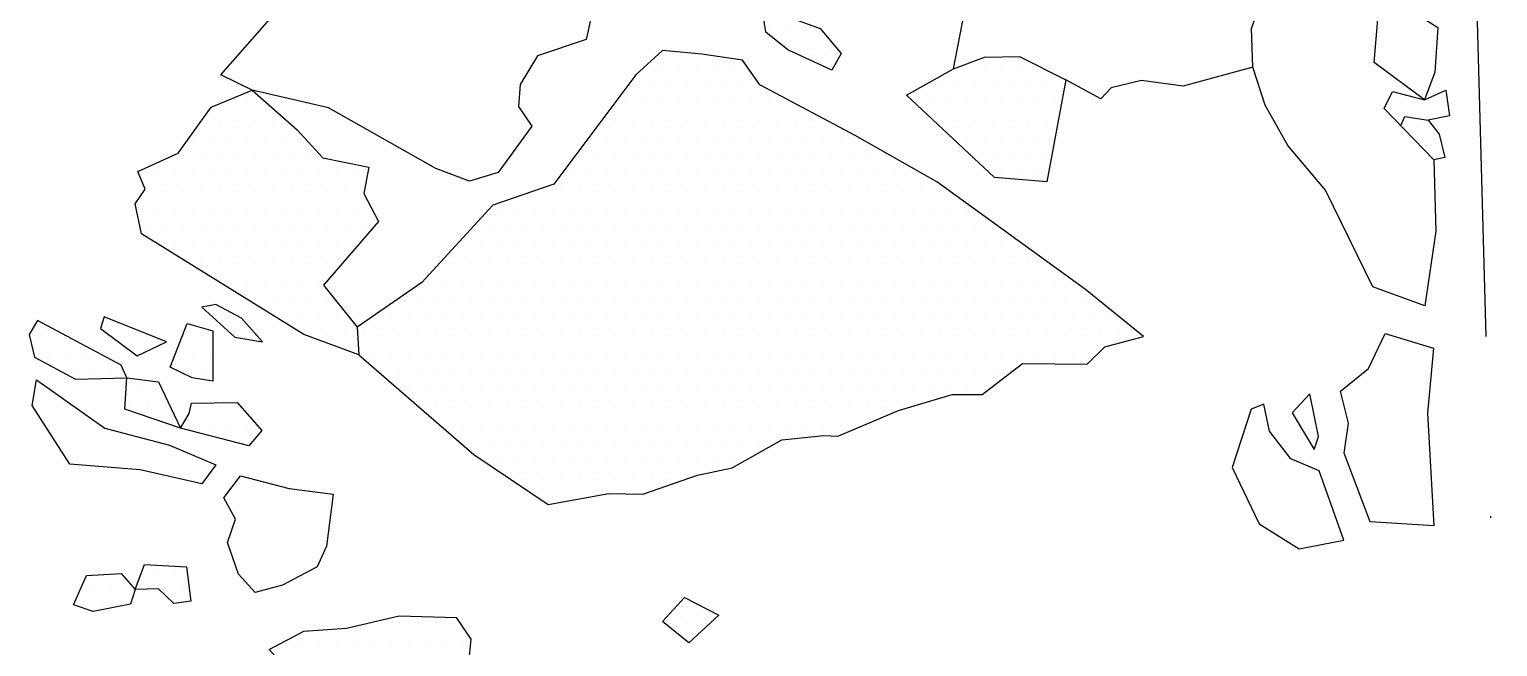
# Model space of a CAD drawing. Header units: metres. Extents: x -1260 to -954, y -1655 to -1169.
# Drawn here: x -1056.4 to -954.3, y -1387.9 to -1344.9 of the extents above; entities that cross this region are included whole.
import ezdxf

# ---------------------------------------------------------------- set-up
doc = ezdxf.new("R2010")
doc.units = ezdxf.units.M
doc.header["$LTSCALE"] = 25
doc.header["$MEASUREMENT"] = 0
doc.linetypes.add('STRICHPUNKTX2', pattern=[2, 1, -0.5, 0, -0.5])
doc.layers.get('0').update_dxf_attribs({"linetype": 'CONTINUOUS'})
for name, color, linetype in [('GRABUNGSGRENZE', 3, 'STRICHPUNKTX2'), ('STEINE', 4, 'CONTINUOUS'), ('STEINESCHRAFF', 4, 'CONTINUOUS')]:
    doc.layers.add(name, color=color, linetype=linetype)

# ---------------------------------------------------------------- blocks, each defined once
blk = doc.blocks.new('*X16')
at = {"color": 0}
for p, q in [((-1005, -1345), (-1005, -1345)), ((-1003.75, -1345), (-1003.75, -1345)), ((-1002.5, -1345), (-1002.5, -1345)), ((-1003.125, -1346.25), (-1003.125, -1346.25)), ((-1001.875, -1346.25), (-1001.875, -1346.25)), ((-1000.625, -1346.25), (-1000.625, -1346.25)), ((-1012.5, -1347.5), (-1012.5, -1347.5)), ((-1011.25, -1347.5), (-1011.25, -1347.5)), ((-1010, -1347.5), (-1010, -1347.5)), ((-1008.75, -1347.5), (-1008.75, -1347.5)), ((-1007.5, -1347.5), (-1007.5, -1347.5)), ((-991.25, -1347.5), (-991.25, -1347.5)), ((-990, -1347.5), (-990, -1347.5)), ((-988.75, -1347.5), (-988.75, -1347.5)), ((-987.5, -1347.5), (-987.5, -1347.5)), ((-986.25, -1347.5), (-986.25, -1347.5)), ((-1014.375, -1348.75), (-1014.375, -1348.75)), ((-1013.125, -1348.75), (-1013.125, -1348.75)), ((-1011.875, -1348.75), (-1011.875, -1348.75)), ((-1010.625, -1348.75), (-1010.625, -1348.75)), ((-1009.375, -1348.75), (-1009.375, -1348.75)), ((-1008.125, -1348.75), (-1008.125, -1348.75)), ((-1006.875, -1348.75), (-1006.875, -1348.75)), ((-1005.625, -1348.75), (-1005.625, -1348.75)), ((-993.125, -1348.75), (-993.125, -1348.75)), ((-991.875, -1348.75), (-991.875, -1348.75)), ((-990.625, -1348.75), (-990.625, -1348.75)), ((-989.375, -1348.75), (-989.375, -1348.75)), ((-988.125, -1348.75), (-988.125, -1348.75)), ((-986.875, -1348.75), (-986.875, -1348.75)), ((-985.625, -1348.75), (-985.625, -1348.75)), ((-984.375, -1348.75), (-984.375, -1348.75)), ((-1042.5, -1350), (-1042.5, -1350)), ((-1041.25, -1350), (-1041.25, -1350)), ((-1040, -1350), (-1040, -1350)), ((-1015, -1350), (-1015, -1350)), ((-1013.75, -1350), (-1013.75, -1350)), ((-1012.5, -1350), (-1012.5, -1350)), ((-1011.25, -1350), (-1011.25, -1350)), ((-1010, -1350), (-1010, -1350)), ((-1008.75, -1350), (-1008.75, -1350)), ((-1007.5, -1350), (-1007.5, -1350)), ((-1006.25, -1350), (-1006.25, -1350)), ((-1005, -1350), (-1005, -1350)), ((-1003.75, -1350), (-1003.75, -1350)), ((-993.75, -1350), (-993.75, -1350)), ((-992.5, -1350), (-992.5, -1350)), ((-991.25, -1350), (-991.25, -1350)), ((-990, -1350), (-990, -1350)), ((-988.75, -1350), (-988.75, -1350)), ((-987.5, -1350), (-987.5, -1350)), ((-986.25, -1350), (-986.25, -1350)), ((-985, -1350), (-985, -1350)), ((-1043.125, -1351.25), (-1043.125, -1351.25)), ((-1041.875, -1351.25), (-1041.875, -1351.25)), ((-1040.625, -1351.25), (-1040.625, -1351.25)), ((-1039.375, -1351.25), (-1039.375, -1351.25)), ((-1015.625, -1351.25), (-1015.625, -1351.25)), ((-1014.375, -1351.25), (-1014.375, -1351.25)), ((-1013.125, -1351.25), (-1013.125, -1351.25)), ((-1011.875, -1351.25), (-1011.875, -1351.25)), ((-1010.625, -1351.25), (-1010.625, -1351.25)), ((-1009.375, -1351.25), (-1009.375, -1351.25)), ((-1008.125, -1351.25), (-1008.125, -1351.25)), ((-1006.875, -1351.25), (-1006.875, -1351.25)), ((-1005.625, -1351.25), (-1005.625, -1351.25)), ((-1004.375, -1351.25), (-1004.375, -1351.25)), ((-1003.125, -1351.25), (-1003.125, -1351.25)), ((-1001.875, -1351.25), (-1001.875, -1351.25)), ((-993.125, -1351.25), (-993.125, -1351.25)), ((-991.875, -1351.25), (-991.875, -1351.25)), ((-990.625, -1351.25), (-990.625, -1351.25)), ((-989.375, -1351.25), (-989.375, -1351.25)), ((-988.125, -1351.25), (-988.125, -1351.25)), ((-986.875, -1351.25), (-986.875, -1351.25)), ((-985.625, -1351.25), (-985.625, -1351.25)), ((-1045, -1352.5), (-1045, -1352.5)), ((-1043.75, -1352.5), (-1043.75, -1352.5)), ((-1042.5, -1352.5), (-1042.5, -1352.5)), ((-1041.25, -1352.5), (-1041.25, -1352.5)), ((-1040, -1352.5), (-1040, -1352.5)), ((-1038.75, -1352.5), (-1038.75, -1352.5)), ((-1037.5, -1352.5), (-1037.5, -1352.5)), ((-1017.5, -1352.5), (-1017.5, -1352.5)), ((-1016.25, -1352.5), (-1016.25, -1352.5)), ((-1015, -1352.5), (-1015, -1352.5)), ((-1013.75, -1352.5), (-1013.75, -1352.5)), ((-1012.5, -1352.5), (-1012.5, -1352.5)), ((-1011.25, -1352.5), (-1011.25, -1352.5)), ((-1010, -1352.5), (-1010, -1352.5)), ((-1008.75, -1352.5), (-1008.75, -1352.5)), ((-1007.5, -1352.5), (-1007.5, -1352.5)), ((-1006.25, -1352.5), (-1006.25, -1352.5)), ((-1005, -1352.5), (-1005, -1352.5)), ((-1003.75, -1352.5), (-1003.75, -1352.5)), ((-1002.5, -1352.5), (-1002.5, -1352.5)), ((-1001.25, -1352.5), (-1001.25, -1352.5)), ((-1000, -1352.5), (-1000, -1352.5)), ((-998.75, -1352.5), (-998.75, -1352.5)), ((-991.25, -1352.5), (-991.25, -1352.5)), ((-990, -1352.5), (-990, -1352.5)), ((-988.75, -1352.5), (-988.75, -1352.5)), ((-987.5, -1352.5), (-987.5, -1352.5)), ((-986.25, -1352.5), (-986.25, -1352.5)), ((-1045.625, -1353.75), (-1045.625, -1353.75)), ((-1044.375, -1353.75), (-1044.375, -1353.75)), ((-1043.125, -1353.75), (-1043.125, -1353.75)), ((-1041.875, -1353.75), (-1041.875, -1353.75)), ((-1040.625, -1353.75), (-1040.625, -1353.75)), ((-1039.375, -1353.75), (-1039.375, -1353.75)), ((-1038.125, -1353.75), (-1038.125, -1353.75)), ((-1036.875, -1353.75), (-1036.875, -1353.75)), ((-1018.125, -1353.75), (-1018.125, -1353.75)), ((-1016.875, -1353.75), (-1016.875, -1353.75)), ((-1015.625, -1353.75), (-1015.625, -1353.75)), ((-1014.375, -1353.75), (-1014.375, -1353.75)), ((-1013.125, -1353.75), (-1013.125, -1353.75)), ((-1011.875, -1353.75), (-1011.875, -1353.75)), ((-1010.625, -1353.75), (-1010.625, -1353.75)), ((-1009.375, -1353.75), (-1009.375, -1353.75)), ((-1008.125, -1353.75), (-1008.125, -1353.75)), ((-1006.875, -1353.75), (-1006.875, -1353.75)), ((-1005.625, -1353.75), (-1005.625, -1353.75)), ((-1004.375, -1353.75), (-1004.375, -1353.75)), ((-1003.125, -1353.75), (-1003.125, -1353.75)), ((-1001.875, -1353.75), (-1001.875, -1353.75)), ((-1000.625, -1353.75), (-1000.625, -1353.75)), ((-999.375, -1353.75), (-999.375, -1353.75)), ((-998.125, -1353.75), (-998.125, -1353.75)), ((-996.875, -1353.75), (-996.875, -1353.75)), ((-990.625, -1353.75), (-990.625, -1353.75)), ((-989.375, -1353.75), (-989.375, -1353.75)), ((-988.125, -1353.75), (-988.125, -1353.75)), ((-986.875, -1353.75), (-986.875, -1353.75)), ((-985.625, -1353.75), (-985.625, -1353.75)), ((-1048.75, -1355), (-1048.75, -1355)), ((-1047.5, -1355), (-1047.5, -1355)), ((-1046.25, -1355), (-1046.25, -1355)), ((-1045, -1355), (-1045, -1355)), ((-1043.75, -1355), (-1043.75, -1355)), ((-1042.5, -1355), (-1042.5, -1355)), ((-1041.25, -1355), (-1041.25, -1355)), ((-1040, -1355), (-1040, -1355)), ((-1038.75, -1355), (-1038.75, -1355)), ((-1037.5, -1355), (-1037.5, -1355)), ((-1036.25, -1355), (-1036.25, -1355)), ((-1035, -1355), (-1035, -1355)), ((-1033.75, -1355), (-1033.75, -1355)), ((-1018.75, -1355), (-1018.75, -1355)), ((-1017.5, -1355), (-1017.5, -1355)), ((-1016.25, -1355), (-1016.25, -1355)), ((-1015, -1355), (-1015, -1355)), ((-1013.75, -1355), (-1013.75, -1355)), ((-1012.5, -1355), (-1012.5, -1355)), ((-1011.25, -1355), (-1011.25, -1355)), ((-1010, -1355), (-1010, -1355)), ((-1008.75, -1355), (-1008.75, -1355)), ((-1007.5, -1355), (-1007.5, -1355)), ((-1006.25, -1355), (-1006.25, -1355)), ((-1005, -1355), (-1005, -1355)), ((-1003.75, -1355), (-1003.75, -1355)), ((-1002.5, -1355), (-1002.5, -1355)), ((-1001.25, -1355), (-1001.25, -1355)), ((-1000, -1355), (-1000, -1355)), ((-998.75, -1355), (-998.75, -1355)), ((-997.5, -1355), (-997.5, -1355)), ((-996.25, -1355), (-996.25, -1355)), ((-995, -1355), (-995, -1355)), ((-988.75, -1355), (-988.75, -1355)), ((-987.5, -1355), (-987.5, -1355)), ((-986.25, -1355), (-986.25, -1355)), ((-1048.125, -1356.25), (-1048.125, -1356.25)), ((-1046.875, -1356.25), (-1046.875, -1356.25)), ((-1045.625, -1356.25), (-1045.625, -1356.25)), ((-1044.375, -1356.25), (-1044.375, -1356.25)), ((-1043.125, -1356.25), (-1043.125, -1356.25)), ((-1041.875, -1356.25), (-1041.875, -1356.25)), ((-1040.625, -1356.25), (-1040.625, -1356.25)), ((-1039.375, -1356.25), (-1039.375, -1356.25)), ((-1038.125, -1356.25), (-1038.125, -1356.25)), ((-1036.875, -1356.25), (-1036.875, -1356.25)), ((-1035.625, -1356.25), (-1035.625, -1356.25)), ((-1034.375, -1356.25), (-1034.375, -1356.25)), ((-1033.125, -1356.25), (-1033.125, -1356.25)), ((-1020.625, -1356.25), (-1020.625, -1356.25)), ((-1019.375, -1356.25), (-1019.375, -1356.25)), ((-1018.125, -1356.25), (-1018.125, -1356.25)), ((-1016.875, -1356.25), (-1016.875, -1356.25)), ((-1015.625, -1356.25), (-1015.625, -1356.25)), ((-1014.375, -1356.25), (-1014.375, -1356.25)), ((-1013.125, -1356.25), (-1013.125, -1356.25)), ((-1011.875, -1356.25), (-1011.875, -1356.25)), ((-1010.625, -1356.25), (-1010.625, -1356.25)), ((-1009.375, -1356.25), (-1009.375, -1356.25)), ((-1008.125, -1356.25), (-1008.125, -1356.25)), ((-1006.875, -1356.25), (-1006.875, -1356.25)), ((-1005.625, -1356.25), (-1005.625, -1356.25)), ((-1004.375, -1356.25), (-1004.375, -1356.25)), ((-1003.125, -1356.25), (-1003.125, -1356.25)), ((-1001.875, -1356.25), (-1001.875, -1356.25)), ((-1000.625, -1356.25), (-1000.625, -1356.25)), ((-999.375, -1356.25), (-999.375, -1356.25)), ((-998.125, -1356.25), (-998.125, -1356.25)), ((-996.875, -1356.25), (-996.875, -1356.25)), ((-995.625, -1356.25), (-995.625, -1356.25)), ((-994.375, -1356.25), (-994.375, -1356.25)), ((-993.125, -1356.25), (-993.125, -1356.25)), ((-1048.75, -1357.5), (-1048.75, -1357.5)), ((-1047.5, -1357.5), (-1047.5, -1357.5)), ((-1046.25, -1357.5), (-1046.25, -1357.5)), ((-1045, -1357.5), (-1045, -1357.5)), ((-1043.75, -1357.5), (-1043.75, -1357.5)), ((-1042.5, -1357.5), (-1042.5, -1357.5)), ((-1041.25, -1357.5), (-1041.25, -1357.5)), ((-1040, -1357.5), (-1040, -1357.5)), ((-1038.75, -1357.5), (-1038.75, -1357.5)), ((-1037.5, -1357.5), (-1037.5, -1357.5)), ((-1036.25, -1357.5), (-1036.25, -1357.5)), ((-1035, -1357.5), (-1035, -1357.5)), ((-1033.75, -1357.5), (-1033.75, -1357.5)), ((-1023.75, -1357.5), (-1023.75, -1357.5)), ((-1022.5, -1357.5), (-1022.5, -1357.5)), ((-1021.25, -1357.5), (-1021.25, -1357.5)), ((-1020, -1357.5), (-1020, -1357.5)), ((-1018.75, -1357.5), (-1018.75, -1357.5)), ((-1017.5, -1357.5), (-1017.5, -1357.5)), ((-1016.25, -1357.5), (-1016.25, -1357.5)), ((-1015, -1357.5), (-1015, -1357.5)), ((-1013.75, -1357.5), (-1013.75, -1357.5)), ((-1012.5, -1357.5), (-1012.5, -1357.5)), ((-1011.25, -1357.5), (-1011.25, -1357.5)), ((-1010, -1357.5), (-1010, -1357.5)), ((-1008.75, -1357.5), (-1008.75, -1357.5)), ((-1007.5, -1357.5), (-1007.5, -1357.5)), ((-1006.25, -1357.5), (-1006.25, -1357.5)), ((-1005, -1357.5), (-1005, -1357.5)), ((-1003.75, -1357.5), (-1003.75, -1357.5)), ((-1002.5, -1357.5), (-1002.5, -1357.5)), ((-1001.25, -1357.5), (-1001.25, -1357.5)), ((-1000, -1357.5), (-1000, -1357.5)), ((-998.75, -1357.5), (-998.75, -1357.5)), ((-997.5, -1357.5), (-997.5, -1357.5)), ((-996.25, -1357.5), (-996.25, -1357.5)), ((-995, -1357.5), (-995, -1357.5)), ((-993.75, -1357.5), (-993.75, -1357.5)), ((-992.5, -1357.5), (-992.5, -1357.5)), ((-991.25, -1357.5), (-991.25, -1357.5)), ((-1048.125, -1358.75), (-1048.125, -1358.75)), ((-1046.875, -1358.75), (-1046.875, -1358.75)), ((-1045.625, -1358.75), (-1045.625, -1358.75)), ((-1044.375, -1358.75), (-1044.375, -1358.75)), ((-1043.125, -1358.75), (-1043.125, -1358.75)), ((-1041.875, -1358.75), (-1041.875, -1358.75)), ((-1040.625, -1358.75), (-1040.625, -1358.75)), ((-1039.375, -1358.75), (-1039.375, -1358.75)), ((-1038.125, -1358.75), (-1038.125, -1358.75)), ((-1036.875, -1358.75), (-1036.875, -1358.75)), ((-1035.625, -1358.75), (-1035.625, -1358.75)), ((-1034.375, -1358.75), (-1034.375, -1358.75)), ((-1033.125, -1358.75), (-1033.125, -1358.75)), ((-1024.375, -1358.75), (-1024.375, -1358.75)), ((-1023.125, -1358.75), (-1023.125, -1358.75)), ((-1021.875, -1358.75), (-1021.875, -1358.75)), ((-1020.625, -1358.75), (-1020.625, -1358.75)), ((-1019.375, -1358.75), (-1019.375, -1358.75)), ((-1018.125, -1358.75), (-1018.125, -1358.75)), ((-1016.875, -1358.75), (-1016.875, -1358.75)), ((-1015.625, -1358.75), (-1015.625, -1358.75)), ((-1014.375, -1358.75), (-1014.375, -1358.75)), ((-1013.125, -1358.75), (-1013.125, -1358.75)), ((-1011.875, -1358.75), (-1011.875, -1358.75)), ((-1010.625, -1358.75), (-1010.625, -1358.75)), ((-1009.375, -1358.75), (-1009.375, -1358.75)), ((-1008.125, -1358.75), (-1008.125, -1358.75)), ((-1006.875, -1358.75), (-1006.875, -1358.75)), ((-1005.625, -1358.75), (-1005.625, -1358.75)), ((-1004.375, -1358.75), (-1004.375, -1358.75)), ((-1003.125, -1358.75), (-1003.125, -1358.75)), ((-1001.875, -1358.75), (-1001.875, -1358.75)), ((-1000.625, -1358.75), (-1000.625, -1358.75)), ((-999.375, -1358.75), (-999.375, -1358.75)), ((-998.125, -1358.75), (-998.125, -1358.75)), ((-996.875, -1358.75), (-996.875, -1358.75)), ((-995.625, -1358.75), (-995.625, -1358.75)), ((-994.375, -1358.75), (-994.375, -1358.75)), ((-993.125, -1358.75), (-993.125, -1358.75)), ((-991.875, -1358.75), (-991.875, -1358.75)), ((-990.625, -1358.75), (-990.625, -1358.75)), ((-989.375, -1358.75), (-989.375, -1358.75)), ((-1046.25, -1360), (-1046.25, -1360)), ((-1045, -1360), (-1045, -1360)), ((-1043.75, -1360), (-1043.75, -1360)), ((-1042.5, -1360), (-1042.5, -1360)), ((-1041.25, -1360), (-1041.25, -1360)), ((-1040, -1360), (-1040, -1360)), ((-1038.75, -1360), (-1038.75, -1360)), ((-1037.5, -1360), (-1037.5, -1360)), ((-1036.25, -1360), (-1036.25, -1360)), ((-1035, -1360), (-1035, -1360)), ((-1033.75, -1360), (-1033.75, -1360)), ((-1026.25, -1360), (-1026.25, -1360)), ((-1025, -1360), (-1025, -1360)), ((-1023.75, -1360), (-1023.75, -1360)), ((-1022.5, -1360), (-1022.5, -1360)), ((-1021.25, -1360), (-1021.25, -1360)), ((-1020, -1360), (-1020, -1360)), ((-1018.75, -1360), (-1018.75, -1360)), ((-1017.5, -1360), (-1017.5, -1360)), ((-1016.25, -1360), (-1016.25, -1360)), ((-1015, -1360), (-1015, -1360)), ((-1013.75, -1360), (-1013.75, -1360)), ((-1012.5, -1360), (-1012.5, -1360)), ((-1011.25, -1360), (-1011.25, -1360)), ((-1010, -1360), (-1010, -1360)), ((-1008.75, -1360), (-1008.75, -1360)), ((-1007.5, -1360), (-1007.5, -1360)), ((-1006.25, -1360), (-1006.25, -1360)), ((-1005, -1360), (-1005, -1360)), ((-1003.75, -1360), (-1003.75, -1360)), ((-1002.5, -1360), (-1002.5, -1360)), ((-1001.25, -1360), (-1001.25, -1360)), ((-1000, -1360), (-1000, -1360)), ((-998.75, -1360), (-998.75, -1360)), ((-997.5, -1360), (-997.5, -1360)), ((-996.25, -1360), (-996.25, -1360)), ((-995, -1360), (-995, -1360)), ((-993.75, -1360), (-993.75, -1360)), ((-992.5, -1360), (-992.5, -1360)), ((-991.25, -1360), (-991.25, -1360)), ((-990, -1360), (-990, -1360)), ((-988.75, -1360), (-988.75, -1360)), ((-987.5, -1360), (-987.5, -1360)), ((-1044.375, -1361.25), (-1044.375, -1361.25)), ((-1043.125, -1361.25), (-1043.125, -1361.25)), ((-1041.875, -1361.25), (-1041.875, -1361.25)), ((-1040.625, -1361.25), (-1040.625, -1361.25)), ((-1039.375, -1361.25), (-1039.375, -1361.25)), ((-1038.125, -1361.25), (-1038.125, -1361.25)), ((-1036.875, -1361.25), (-1036.875, -1361.25)), ((-1035.625, -1361.25), (-1035.625, -1361.25)), ((-1026.875, -1361.25), (-1026.875, -1361.25)), ((-1025.625, -1361.25), (-1025.625, -1361.25)), ((-1024.375, -1361.25), (-1024.375, -1361.25)), ((-1023.125, -1361.25), (-1023.125, -1361.25)), ((-1021.875, -1361.25), (-1021.875, -1361.25)), ((-1020.625, -1361.25), (-1020.625, -1361.25)), ((-1019.375, -1361.25), (-1019.375, -1361.25)), ((-1018.125, -1361.25), (-1018.125, -1361.25)), ((-1016.875, -1361.25), (-1016.875, -1361.25)), ((-1015.625, -1361.25), (-1015.625, -1361.25)), ((-1014.375, -1361.25), (-1014.375, -1361.25)), ((-1013.125, -1361.25), (-1013.125, -1361.25)), ((-1011.875, -1361.25), (-1011.875, -1361.25)), ((-1010.625, -1361.25), (-1010.625, -1361.25)), ((-1009.375, -1361.25), (-1009.375, -1361.25)), ((-1008.125, -1361.25), (-1008.125, -1361.25)), ((-1006.875, -1361.25), (-1006.875, -1361.25)), ((-1005.625, -1361.25), (-1005.625, -1361.25)), ((-1004.375, -1361.25), (-1004.375, -1361.25)), ((-1003.125, -1361.25), (-1003.125, -1361.25)), ((-1001.875, -1361.25), (-1001.875, -1361.25)), ((-1000.625, -1361.25), (-1000.625, -1361.25)), ((-999.375, -1361.25), (-999.375, -1361.25)), ((-998.125, -1361.25), (-998.125, -1361.25)), ((-996.875, -1361.25), (-996.875, -1361.25)), ((-995.625, -1361.25), (-995.625, -1361.25)), ((-994.375, -1361.25), (-994.375, -1361.25)), ((-993.125, -1361.25), (-993.125, -1361.25)), ((-991.875, -1361.25), (-991.875, -1361.25)), ((-990.625, -1361.25), (-990.625, -1361.25)), ((-989.375, -1361.25), (-989.375, -1361.25)), ((-988.125, -1361.25), (-988.125, -1361.25)), ((-986.875, -1361.25), (-986.875, -1361.25)), ((-985.625, -1361.25), (-985.625, -1361.25)), ((-1042.5, -1362.5), (-1042.5, -1362.5)), ((-1041.25, -1362.5), (-1041.25, -1362.5)), ((-1040, -1362.5), (-1040, -1362.5)), ((-1038.75, -1362.5), (-1038.75, -1362.5)), ((-1037.5, -1362.5), (-1037.5, -1362.5)), ((-1036.25, -1362.5), (-1036.25, -1362.5)), ((-1028.75, -1362.5), (-1028.75, -1362.5)), ((-1027.5, -1362.5), (-1027.5, -1362.5)), ((-1026.25, -1362.5), (-1026.25, -1362.5)), ((-1025, -1362.5), (-1025, -1362.5)), ((-1023.75, -1362.5), (-1023.75, -1362.5)), ((-1022.5, -1362.5), (-1022.5, -1362.5)), ((-1021.25, -1362.5), (-1021.25, -1362.5)), ((-1020, -1362.5), (-1020, -1362.5)), ((-1018.75, -1362.5), (-1018.75, -1362.5)), ((-1017.5, -1362.5), (-1017.5, -1362.5)), ((-1016.25, -1362.5), (-1016.25, -1362.5)), ((-1015, -1362.5), (-1015, -1362.5)), ((-1013.75, -1362.5), (-1013.75, -1362.5)), ((-1012.5, -1362.5), (-1012.5, -1362.5)), ((-1011.25, -1362.5), (-1011.25, -1362.5)), ((-1010, -1362.5), (-1010, -1362.5)), ((-1008.75, -1362.5), (-1008.75, -1362.5)), ((-1007.5, -1362.5), (-1007.5, -1362.5)), ((-1006.25, -1362.5), (-1006.25, -1362.5)), ((-1005, -1362.5), (-1005, -1362.5)), ((-1003.75, -1362.5), (-1003.75, -1362.5)), ((-1002.5, -1362.5), (-1002.5, -1362.5)), ((-1001.25, -1362.5), (-1001.25, -1362.5)), ((-1000, -1362.5), (-1000, -1362.5)), ((-998.75, -1362.5), (-998.75, -1362.5)), ((-997.5, -1362.5), (-997.5, -1362.5)), ((-996.25, -1362.5), (-996.25, -1362.5)), ((-995, -1362.5), (-995, -1362.5)), ((-993.75, -1362.5), (-993.75, -1362.5)), ((-992.5, -1362.5), (-992.5, -1362.5)), ((-991.25, -1362.5), (-991.25, -1362.5)), ((-990, -1362.5), (-990, -1362.5)), ((-988.75, -1362.5), (-988.75, -1362.5)), ((-987.5, -1362.5), (-987.5, -1362.5)), ((-986.25, -1362.5), (-986.25, -1362.5)), ((-985, -1362.5), (-985, -1362.5)), ((-983.75, -1362.5), (-983.75, -1362.5)), ((-1040.625, -1363.75), (-1040.625, -1363.75)), ((-1039.375, -1363.75), (-1039.375, -1363.75)), ((-1038.125, -1363.75), (-1038.125, -1363.75)), ((-1036.875, -1363.75), (-1036.875, -1363.75)), ((-1035.625, -1363.75), (-1035.625, -1363.75)), ((-1030.625, -1363.75), (-1030.625, -1363.75)), ((-1029.375, -1363.75), (-1029.375, -1363.75)), ((-1028.125, -1363.75), (-1028.125, -1363.75)), ((-1026.875, -1363.75), (-1026.875, -1363.75)), ((-1025.625, -1363.75), (-1025.625, -1363.75)), ((-1024.375, -1363.75), (-1024.375, -1363.75)), ((-1023.125, -1363.75), (-1023.125, -1363.75)), ((-1021.875, -1363.75), (-1021.875, -1363.75)), ((-1020.625, -1363.75), (-1020.625, -1363.75)), ((-1019.375, -1363.75), (-1019.375, -1363.75)), ((-1018.125, -1363.75), (-1018.125, -1363.75)), ((-1016.875, -1363.75), (-1016.875, -1363.75)), ((-1015.625, -1363.75), (-1015.625, -1363.75)), ((-1014.375, -1363.75), (-1014.375, -1363.75)), ((-1013.125, -1363.75), (-1013.125, -1363.75)), ((-1011.875, -1363.75), (-1011.875, -1363.75)), ((-1010.625, -1363.75), (-1010.625, -1363.75)), ((-1009.375, -1363.75), (-1009.375, -1363.75)), ((-1008.125, -1363.75), (-1008.125, -1363.75)), ((-1006.875, -1363.75), (-1006.875, -1363.75)), ((-1005.625, -1363.75), (-1005.625, -1363.75)), ((-1004.375, -1363.75), (-1004.375, -1363.75)), ((-1003.125, -1363.75), (-1003.125, -1363.75)), ((-1001.875, -1363.75), (-1001.875, -1363.75)), ((-1000.625, -1363.75), (-1000.625, -1363.75)), ((-999.375, -1363.75), (-999.375, -1363.75)), ((-998.125, -1363.75), (-998.125, -1363.75)), ((-996.875, -1363.75), (-996.875, -1363.75)), ((-995.625, -1363.75), (-995.625, -1363.75)), ((-994.375, -1363.75), (-994.375, -1363.75)), ((-993.125, -1363.75), (-993.125, -1363.75)), ((-991.875, -1363.75), (-991.875, -1363.75)), ((-990.625, -1363.75), (-990.625, -1363.75)), ((-989.375, -1363.75), (-989.375, -1363.75)), ((-988.125, -1363.75), (-988.125, -1363.75)), ((-986.875, -1363.75), (-986.875, -1363.75)), ((-985.625, -1363.75), (-985.625, -1363.75)), ((-984.375, -1363.75), (-984.375, -1363.75)), ((-983.125, -1363.75), (-983.125, -1363.75)), ((-1042.5, -1365), (-1042.5, -1365)), ((-1038.75, -1365), (-1038.75, -1365)), ((-1037.5, -1365), (-1037.5, -1365)), ((-1036.25, -1365), (-1036.25, -1365)), ((-1035, -1365), (-1035, -1365)), ((-1032.5, -1365), (-1032.5, -1365)), ((-1031.25, -1365), (-1031.25, -1365)), ((-1030, -1365), (-1030, -1365)), ((-1028.75, -1365), (-1028.75, -1365)), ((-1027.5, -1365), (-1027.5, -1365)), ((-1026.25, -1365), (-1026.25, -1365)), ((-1025, -1365), (-1025, -1365)), ((-1023.75, -1365), (-1023.75, -1365)), ((-1022.5, -1365), (-1022.5, -1365)), ((-1021.25, -1365), (-1021.25, -1365)), ((-1020, -1365), (-1020, -1365)), ((-1018.75, -1365), (-1018.75, -1365)), ((-1017.5, -1365), (-1017.5, -1365)), ((-1016.25, -1365), (-1016.25, -1365)), ((-1015, -1365), (-1015, -1365)), ((-1013.75, -1365), (-1013.75, -1365)), ((-1012.5, -1365), (-1012.5, -1365)), ((-1011.25, -1365), (-1011.25, -1365)), ((-1010, -1365), (-1010, -1365)), ((-1008.75, -1365), (-1008.75, -1365)), ((-1007.5, -1365), (-1007.5, -1365)), ((-1006.25, -1365), (-1006.25, -1365)), ((-1005, -1365), (-1005, -1365)), ((-1003.75, -1365), (-1003.75, -1365)), ((-1002.5, -1365), (-1002.5, -1365)), ((-1001.25, -1365), (-1001.25, -1365)), ((-1000, -1365), (-1000, -1365)), ((-998.75, -1365), (-998.75, -1365)), ((-997.5, -1365), (-997.5, -1365)), ((-996.25, -1365), (-996.25, -1365)), ((-995, -1365), (-995, -1365)), ((-993.75, -1365), (-993.75, -1365)), ((-992.5, -1365), (-992.5, -1365)), ((-991.25, -1365), (-991.25, -1365)), ((-990, -1365), (-990, -1365)), ((-988.75, -1365), (-988.75, -1365)), ((-987.5, -1365), (-987.5, -1365)), ((-986.25, -1365), (-986.25, -1365)), ((-985, -1365), (-985, -1365)), ((-983.75, -1365), (-983.75, -1365)), ((-982.5, -1365), (-982.5, -1365)), ((-981.25, -1365), (-981.25, -1365)), ((-1055.625, -1366.25), (-1055.625, -1366.25)), ((-1054.375, -1366.25), (-1054.375, -1366.25)), ((-1050.625, -1366.25), (-1050.625, -1366.25)), ((-1049.375, -1366.25), (-1049.375, -1366.25)), ((-1048.125, -1366.25), (-1048.125, -1366.25)), ((-1045.625, -1366.25), (-1045.625, -1366.25)), ((-1044.375, -1366.25), (-1044.375, -1366.25)), ((-1041.875, -1366.25), (-1041.875, -1366.25)), ((-1040.625, -1366.25), (-1040.625, -1366.25)), ((-1036.875, -1366.25), (-1036.875, -1366.25)), ((-1035.625, -1366.25), (-1035.625, -1366.25)), ((-1034.375, -1366.25), (-1034.375, -1366.25)), ((-1033.125, -1366.25), (-1033.125, -1366.25)), ((-1031.875, -1366.25), (-1031.875, -1366.25)), ((-1030.625, -1366.25), (-1030.625, -1366.25)), ((-1029.375, -1366.25), (-1029.375, -1366.25)), ((-1028.125, -1366.25), (-1028.125, -1366.25)), ((-1026.875, -1366.25), (-1026.875, -1366.25)), ((-1025.625, -1366.25), (-1025.625, -1366.25)), ((-1024.375, -1366.25), (-1024.375, -1366.25)), ((-1023.125, -1366.25), (-1023.125, -1366.25)), ((-1021.875, -1366.25), (-1021.875, -1366.25)), ((-1020.625, -1366.25), (-1020.625, -1366.25)), ((-1019.375, -1366.25), (-1019.375, -1366.25)), ((-1018.125, -1366.25), (-1018.125, -1366.25)), ((-1016.875, -1366.25), (-1016.875, -1366.25)), ((-1015.625, -1366.25), (-1015.625, -1366.25)), ((-1014.375, -1366.25), (-1014.375, -1366.25)), ((-1013.125, -1366.25), (-1013.125, -1366.25)), ((-1011.875, -1366.25), (-1011.875, -1366.25)), ((-1010.625, -1366.25), (-1010.625, -1366.25)), ((-1009.375, -1366.25), (-1009.375, -1366.25)), ((-1008.125, -1366.25), (-1008.125, -1366.25)), ((-1006.875, -1366.25), (-1006.875, -1366.25)), ((-1005.625, -1366.25), (-1005.625, -1366.25)), ((-1004.375, -1366.25), (-1004.375, -1366.25)), ((-1003.125, -1366.25), (-1003.125, -1366.25)), ((-1001.875, -1366.25), (-1001.875, -1366.25)), ((-1000.625, -1366.25), (-1000.625, -1366.25)), ((-999.375, -1366.25), (-999.375, -1366.25)), ((-998.125, -1366.25), (-998.125, -1366.25)), ((-996.875, -1366.25), (-996.875, -1366.25)), ((-995.625, -1366.25), (-995.625, -1366.25)), ((-994.375, -1366.25), (-994.375, -1366.25)), ((-993.125, -1366.25), (-993.125, -1366.25)), ((-991.875, -1366.25), (-991.875, -1366.25)), ((-990.625, -1366.25), (-990.625, -1366.25)), ((-989.375, -1366.25), (-989.375, -1366.25)), ((-988.125, -1366.25), (-988.125, -1366.25)), ((-986.875, -1366.25), (-986.875, -1366.25)), ((-985.625, -1366.25), (-985.625, -1366.25)), ((-984.375, -1366.25), (-984.375, -1366.25)), ((-983.125, -1366.25), (-983.125, -1366.25)), ((-981.875, -1366.25), (-981.875, -1366.25)), ((-980.625, -1366.25), (-980.625, -1366.25)), ((-979.375, -1366.25), (-979.375, -1366.25)), ((-1055, -1367.5), (-1055, -1367.5)), ((-1053.75, -1367.5), (-1053.75, -1367.5)), ((-1052.5, -1367.5), (-1052.5, -1367.5)), ((-1048.75, -1367.5), (-1048.75, -1367.5)), ((-1045, -1367.5), (-1045, -1367.5)), ((-1043.75, -1367.5), (-1043.75, -1367.5)), ((-1032.5, -1367.5), (-1032.5, -1367.5)), ((-1031.25, -1367.5), (-1031.25, -1367.5)), ((-1030, -1367.5), (-1030, -1367.5)), ((-1028.75, -1367.5), (-1028.75, -1367.5)), ((-1027.5, -1367.5), (-1027.5, -1367.5)), ((-1026.25, -1367.5), (-1026.25, -1367.5)), ((-1025, -1367.5), (-1025, -1367.5)), ((-1023.75, -1367.5), (-1023.75, -1367.5)), ((-1022.5, -1367.5), (-1022.5, -1367.5)), ((-1021.25, -1367.5), (-1021.25, -1367.5)), ((-1020, -1367.5), (-1020, -1367.5)), ((-1018.75, -1367.5), (-1018.75, -1367.5)), ((-1017.5, -1367.5), (-1017.5, -1367.5)), ((-1016.25, -1367.5), (-1016.25, -1367.5)), ((-1015, -1367.5), (-1015, -1367.5)), ((-1013.75, -1367.5), (-1013.75, -1367.5)), ((-1012.5, -1367.5), (-1012.5, -1367.5)), ((-1011.25, -1367.5), (-1011.25, -1367.5)), ((-1010, -1367.5), (-1010, -1367.5)), ((-1008.75, -1367.5), (-1008.75, -1367.5)), ((-1007.5, -1367.5), (-1007.5, -1367.5)), ((-1006.25, -1367.5), (-1006.25, -1367.5)), ((-1005, -1367.5), (-1005, -1367.5)), ((-1003.75, -1367.5), (-1003.75, -1367.5)), ((-1002.5, -1367.5), (-1002.5, -1367.5)), ((-1001.25, -1367.5), (-1001.25, -1367.5)), ((-1000, -1367.5), (-1000, -1367.5)), ((-998.75, -1367.5), (-998.75, -1367.5)), ((-997.5, -1367.5), (-997.5, -1367.5)), ((-996.25, -1367.5), (-996.25, -1367.5)), ((-995, -1367.5), (-995, -1367.5)), ((-993.75, -1367.5), (-993.75, -1367.5)), ((-992.5, -1367.5), (-992.5, -1367.5)), ((-991.25, -1367.5), (-991.25, -1367.5)), ((-990, -1367.5), (-990, -1367.5)), ((-988.75, -1367.5), (-988.75, -1367.5)), ((-987.5, -1367.5), (-987.5, -1367.5)), ((-986.25, -1367.5), (-986.25, -1367.5)), ((-985, -1367.5), (-985, -1367.5)), ((-983.75, -1367.5), (-983.75, -1367.5)), ((-982.5, -1367.5), (-982.5, -1367.5)), ((-1053.125, -1368.75), (-1053.125, -1368.75)), ((-1051.875, -1368.75), (-1051.875, -1368.75)), ((-1050.625, -1368.75), (-1050.625, -1368.75)), ((-1045.625, -1368.75), (-1045.625, -1368.75)), ((-1044.375, -1368.75), (-1044.375, -1368.75)), ((-1031.875, -1368.75), (-1031.875, -1368.75)), ((-1030.625, -1368.75), (-1030.625, -1368.75)), ((-1029.375, -1368.75), (-1029.375, -1368.75)), ((-1028.125, -1368.75), (-1028.125, -1368.75)), ((-1026.875, -1368.75), (-1026.875, -1368.75)), ((-1025.625, -1368.75), (-1025.625, -1368.75)), ((-1024.375, -1368.75), (-1024.375, -1368.75)), ((-1023.125, -1368.75), (-1023.125, -1368.75)), ((-1021.875, -1368.75), (-1021.875, -1368.75)), ((-1020.625, -1368.75), (-1020.625, -1368.75)), ((-1019.375, -1368.75), (-1019.375, -1368.75)), ((-1018.125, -1368.75), (-1018.125, -1368.75)), ((-1016.875, -1368.75), (-1016.875, -1368.75)), ((-1015.625, -1368.75), (-1015.625, -1368.75)), ((-1014.375, -1368.75), (-1014.375, -1368.75)), ((-1013.125, -1368.75), (-1013.125, -1368.75)), ((-1011.875, -1368.75), (-1011.875, -1368.75)), ((-1010.625, -1368.75), (-1010.625, -1368.75)), ((-1009.375, -1368.75), (-1009.375, -1368.75)), ((-1008.125, -1368.75), (-1008.125, -1368.75)), ((-1006.875, -1368.75), (-1006.875, -1368.75)), ((-1005.625, -1368.75), (-1005.625, -1368.75)), ((-1004.375, -1368.75), (-1004.375, -1368.75)), ((-1003.125, -1368.75), (-1003.125, -1368.75)), ((-1001.875, -1368.75), (-1001.875, -1368.75)), ((-1000.625, -1368.75), (-1000.625, -1368.75)), ((-999.375, -1368.75), (-999.375, -1368.75)), ((-998.125, -1368.75), (-998.125, -1368.75)), ((-996.875, -1368.75), (-996.875, -1368.75)), ((-995.625, -1368.75), (-995.625, -1368.75)), ((-994.375, -1368.75), (-994.375, -1368.75)), ((-993.125, -1368.75), (-993.125, -1368.75)), ((-991.875, -1368.75), (-991.875, -1368.75)), ((-990.625, -1368.75), (-990.625, -1368.75)), ((-989.375, -1368.75), (-989.375, -1368.75)), ((-988.125, -1368.75), (-988.125, -1368.75)), ((-1048.75, -1370), (-1048.75, -1370)), ((-1047.5, -1370), (-1047.5, -1370)), ((-1030, -1370), (-1030, -1370)), ((-1028.75, -1370), (-1028.75, -1370)), ((-1027.5, -1370), (-1027.5, -1370)), ((-1026.25, -1370), (-1026.25, -1370)), ((-1025, -1370), (-1025, -1370)), ((-1023.75, -1370), (-1023.75, -1370)), ((-1022.5, -1370), (-1022.5, -1370)), ((-1021.25, -1370), (-1021.25, -1370)), ((-1020, -1370), (-1020, -1370)), ((-1018.75, -1370), (-1018.75, -1370)), ((-1017.5, -1370), (-1017.5, -1370)), ((-1016.25, -1370), (-1016.25, -1370)), ((-1015, -1370), (-1015, -1370)), ((-1013.75, -1370), (-1013.75, -1370)), ((-1012.5, -1370), (-1012.5, -1370)), ((-1011.25, -1370), (-1011.25, -1370)), ((-1010, -1370), (-1010, -1370)), ((-1008.75, -1370), (-1008.75, -1370)), ((-1007.5, -1370), (-1007.5, -1370)), ((-1006.25, -1370), (-1006.25, -1370)), ((-1005, -1370), (-1005, -1370)), ((-1003.75, -1370), (-1003.75, -1370)), ((-1002.5, -1370), (-1002.5, -1370)), ((-1001.25, -1370), (-1001.25, -1370)), ((-1000, -1370), (-1000, -1370)), ((-998.75, -1370), (-998.75, -1370)), ((-997.5, -1370), (-997.5, -1370)), ((-996.25, -1370), (-996.25, -1370)), ((-995, -1370), (-995, -1370)), ((-993.75, -1370), (-993.75, -1370)), ((-992.5, -1370), (-992.5, -1370)), ((-991.25, -1370), (-991.25, -1370)), ((-990, -1370), (-990, -1370)), ((-1049.375, -1371.25), (-1049.375, -1371.25)), ((-1048.125, -1371.25), (-1048.125, -1371.25)), ((-1046.875, -1371.25), (-1046.875, -1371.25)), ((-1044.375, -1371.25), (-1044.375, -1371.25)), ((-1043.125, -1371.25), (-1043.125, -1371.25)), ((-1041.875, -1371.25), (-1041.875, -1371.25)), ((-1028.125, -1371.25), (-1028.125, -1371.25)), ((-1026.875, -1371.25), (-1026.875, -1371.25)), ((-1025.625, -1371.25), (-1025.625, -1371.25)), ((-1024.375, -1371.25), (-1024.375, -1371.25)), ((-1023.125, -1371.25), (-1023.125, -1371.25)), ((-1021.875, -1371.25), (-1021.875, -1371.25)), ((-1020.625, -1371.25), (-1020.625, -1371.25)), ((-1019.375, -1371.25), (-1019.375, -1371.25)), ((-1018.125, -1371.25), (-1018.125, -1371.25)), ((-1016.875, -1371.25), (-1016.875, -1371.25)), ((-1015.625, -1371.25), (-1015.625, -1371.25)), ((-1014.375, -1371.25), (-1014.375, -1371.25)), ((-1013.125, -1371.25), (-1013.125, -1371.25)), ((-1011.875, -1371.25), (-1011.875, -1371.25)), ((-1010.625, -1371.25), (-1010.625, -1371.25)), ((-1009.375, -1371.25), (-1009.375, -1371.25)), ((-1008.125, -1371.25), (-1008.125, -1371.25)), ((-1006.875, -1371.25), (-1006.875, -1371.25)), ((-1005.625, -1371.25), (-1005.625, -1371.25)), ((-1004.375, -1371.25), (-1004.375, -1371.25)), ((-1003.125, -1371.25), (-1003.125, -1371.25)), ((-1001.875, -1371.25), (-1001.875, -1371.25)), ((-1000.625, -1371.25), (-1000.625, -1371.25)), ((-999.375, -1371.25), (-999.375, -1371.25)), ((-998.125, -1371.25), (-998.125, -1371.25)), ((-996.875, -1371.25), (-996.875, -1371.25)), ((-995.625, -1371.25), (-995.625, -1371.25)), ((-1046.25, -1372.5), (-1046.25, -1372.5)), ((-1045, -1372.5), (-1045, -1372.5)), ((-1043.75, -1372.5), (-1043.75, -1372.5)), ((-1042.5, -1372.5), (-1042.5, -1372.5)), ((-1041.25, -1372.5), (-1041.25, -1372.5)), ((-1027.5, -1372.5), (-1027.5, -1372.5)), ((-1026.25, -1372.5), (-1026.25, -1372.5)), ((-1025, -1372.5), (-1025, -1372.5)), ((-1023.75, -1372.5), (-1023.75, -1372.5)), ((-1022.5, -1372.5), (-1022.5, -1372.5)), ((-1021.25, -1372.5), (-1021.25, -1372.5)), ((-1020, -1372.5), (-1020, -1372.5)), ((-1018.75, -1372.5), (-1018.75, -1372.5)), ((-1017.5, -1372.5), (-1017.5, -1372.5)), ((-1016.25, -1372.5), (-1016.25, -1372.5)), ((-1015, -1372.5), (-1015, -1372.5)), ((-1013.75, -1372.5), (-1013.75, -1372.5)), ((-1012.5, -1372.5), (-1012.5, -1372.5)), ((-1011.25, -1372.5), (-1011.25, -1372.5)), ((-1010, -1372.5), (-1010, -1372.5)), ((-1008.75, -1372.5), (-1008.75, -1372.5)), ((-1007.5, -1372.5), (-1007.5, -1372.5)), ((-1006.25, -1372.5), (-1006.25, -1372.5)), ((-1005, -1372.5), (-1005, -1372.5)), ((-1003.75, -1372.5), (-1003.75, -1372.5)), ((-1002.5, -1372.5), (-1002.5, -1372.5)), ((-1001.25, -1372.5), (-1001.25, -1372.5)), ((-1000, -1372.5), (-1000, -1372.5)), ((-998.75, -1372.5), (-998.75, -1372.5)), ((-1025.625, -1373.75), (-1025.625, -1373.75)), ((-1024.375, -1373.75), (-1024.375, -1373.75)), ((-1023.125, -1373.75), (-1023.125, -1373.75)), ((-1021.875, -1373.75), (-1021.875, -1373.75)), ((-1020.625, -1373.75), (-1020.625, -1373.75)), ((-1019.375, -1373.75), (-1019.375, -1373.75)), ((-1018.125, -1373.75), (-1018.125, -1373.75)), ((-1016.875, -1373.75), (-1016.875, -1373.75)), ((-1015.625, -1373.75), (-1015.625, -1373.75)), ((-1014.375, -1373.75), (-1014.375, -1373.75)), ((-1013.125, -1373.75), (-1013.125, -1373.75)), ((-1011.875, -1373.75), (-1011.875, -1373.75)), ((-1010.625, -1373.75), (-1010.625, -1373.75)), ((-1009.375, -1373.75), (-1009.375, -1373.75)), ((-1008.125, -1373.75), (-1008.125, -1373.75)), ((-1006.875, -1373.75), (-1006.875, -1373.75)), ((-1005.625, -1373.75), (-1005.625, -1373.75)), ((-1023.75, -1375), (-1023.75, -1375)), ((-1022.5, -1375), (-1022.5, -1375)), ((-1021.25, -1375), (-1021.25, -1375)), ((-1020, -1375), (-1020, -1375)), ((-1018.75, -1375), (-1018.75, -1375)), ((-1017.5, -1375), (-1017.5, -1375)), ((-1016.25, -1375), (-1016.25, -1375)), ((-1015, -1375), (-1015, -1375)), ((-1013.75, -1375), (-1013.75, -1375)), ((-1012.5, -1375), (-1012.5, -1375)), ((-1011.25, -1375), (-1011.25, -1375)), ((-1010, -1375), (-1010, -1375)), ((-1008.75, -1375), (-1008.75, -1375)), ((-1007.5, -1375), (-1007.5, -1375)), ((-1021.875, -1376.25), (-1021.875, -1376.25)), ((-1020.625, -1376.25), (-1020.625, -1376.25)), ((-1019.375, -1376.25), (-1019.375, -1376.25)), ((-1018.125, -1376.25), (-1018.125, -1376.25)), ((-1016.875, -1376.25), (-1016.875, -1376.25)), ((-1015.625, -1376.25), (-1015.625, -1376.25)), ((-1014.375, -1376.25), (-1014.375, -1376.25)), ((-1013.125, -1376.25), (-1013.125, -1376.25)), ((-1011.875, -1376.25), (-1011.875, -1376.25)), ((-1020, -1377.5), (-1020, -1377.5)), ((-1018.75, -1377.5), (-1018.75, -1377.5)), ((-1047.5, -1382.5), (-1047.5, -1382.5)), ((-1046.25, -1382.5), (-1046.25, -1382.5)), ((-1051.875, -1383.75), (-1051.875, -1383.75)), ((-1050.625, -1383.75), (-1050.625, -1383.75)), ((-1049.375, -1383.75), (-1049.375, -1383.75)), ((-1048.125, -1383.75), (-1048.125, -1383.75)), ((-1046.875, -1383.75), (-1046.875, -1383.75)), ((-1045.625, -1383.75), (-1045.625, -1383.75)), ((-1052.5, -1385), (-1052.5, -1385)), ((-1051.25, -1385), (-1051.25, -1385)), ((-1050, -1385), (-1050, -1385)), ((-1011.25, -1385), (-1011.25, -1385)), ((-1010, -1385), (-1010, -1385)), ((-1031.875, -1386.25), (-1031.875, -1386.25)), ((-1030.625, -1386.25), (-1030.625, -1386.25)), ((-1029.375, -1386.25), (-1029.375, -1386.25)), ((-1028.125, -1386.25), (-1028.125, -1386.25)), ((-1026.875, -1386.25), (-1026.875, -1386.25)), ((-1011.875, -1386.25), (-1011.875, -1386.25)), ((-1010.625, -1386.25), (-1010.625, -1386.25)), ((-1009.375, -1386.25), (-1009.375, -1386.25)), ((-1037.5, -1387.5), (-1037.5, -1387.5)), ((-1036.25, -1387.5), (-1036.25, -1387.5)), ((-1035, -1387.5), (-1035, -1387.5)), ((-1033.75, -1387.5), (-1033.75, -1387.5)), ((-1032.5, -1387.5), (-1032.5, -1387.5)), ((-1031.25, -1387.5), (-1031.25, -1387.5)), ((-1030, -1387.5), (-1030, -1387.5)), ((-1028.75, -1387.5), (-1028.75, -1387.5)), ((-1027.5, -1387.5), (-1027.5, -1387.5)), ((-1026.25, -1387.5), (-1026.25, -1387.5))]:
    blk.add_line(p, q, dxfattribs=at)

msp = doc.modelspace()

# ---------------------------------------------------------------- linework, layer by layer
at = {"layer": 'GRABUNGSGRENZE', "flags": 128}
msp.add_lwpolyline([(-957.17, -1291.24), (-954.29, -1397.01), (-959.11, -1486.8), (-959.51, -1533.81), (-960.09, -1654.97)], dxfattribs=at)
at = {"layer": 'STEINE'}
for points in [[(-958.73, -1354.01), (-958.58, -1358.99), (-959.36, -1364.17), (-962.96, -1362.84), (-966.25, -1356.12), (-968.89, -1353.02), (-970.46, -1350.22), (-971.32, -1347.58), (-971.41, -1344.88), (-970.19, -1341.43), (-970.23, -1338.33), (-968.5, -1334.93), (-968.43, -1329.54), (-967.61, -1327.05), (-965.63, -1325.99), (-962.28, -1325.74), (-961.41, -1326.81)], [(-992.12, -1347.69), (-988.24, -1327.6), (-986.41, -1326.17), (-982.38, -1326.58), (-978.91, -1327.9)], [(-1040.87, -1349.18), (-1043.06, -1348.11), (-1038.83, -1343.31), (-1035.31, -1338.77), (-1031.74, -1332.24), (-1029.5, -1332.04), (-1023.53, -1334.39), (-1015.01, -1336.73), (-1015.88, -1339.38), (-1015.47, -1341.78), (-1017.26, -1343.87), (-1017.66, -1345.65), (-1021.03, -1346.78), (-1022.25, -1348.77), (-1022.36, -1350.3), (-1021.44, -1351.67), (-1023.78, -1354.89), (-1025.77, -1355.5), (-1028.12, -1354.63), (-1035.56, -1350.4), (-1040.87, -1349.18)], [(-999.92, -1346.62), (-1000.58, -1347.79), (-1003.64, -1346.37), (-1005.17, -1345.14), (-1005.32, -1344.12), (-1004, -1343.92), (-1001.4, -1344.89), (-999.92, -1346.62)], [(-959.38, -1349.84), (-962.88, -1347.24), (-962.62, -1344.24), (-959.72, -1343.99), (-958.45, -1344.81), (-958.66, -1347.91), (-959.38, -1349.84)], [(-1033.47, -1367.58), (-1025.46, -1374.52), (-1020.31, -1377.99), (-1016.08, -1377.22), (-1013.73, -1377.27), (-1009.91, -1375.94), (-1007.51, -1375.43), (-1004.05, -1373.5), (-1001.14, -1373.19), (-1000.17, -1373.24), (-995.94, -1371.45), (-992.22, -1370.33), (-990.12, -1370.33), (-987.32, -1368.19), (-982.83, -1368.24), (-981.61, -1367.02), (-978.91, -1366.3), (-982.94, -1363.04), (-993.29, -1355.54), (-998.95, -1352.33), (-1005.58, -1348.81), (-1006.8, -1347.08), (-1009.61, -1346.67), (-1012.36, -1346.42), (-1014.2, -1348.1), (-1019.91, -1355.7), (-1024.14, -1357.18), (-1029.08, -1362.54), (-1033.57, -1365.65)], [(-995.38, -1349.53), (-992.12, -1347.69), (-989.97, -1346.87), (-987.53, -1346.82), (-984.31, -1348.46), (-985.64, -1355.54), (-989.26, -1355.24), (-995.38, -1349.53)], [(-971.32, -1347.58), (-976.15, -1348.89), (-979.06, -1348.51)], [(-1033.47, -1367.58), (-1037.29, -1366.16), (-1048.57, -1359.17), (-1049.02, -1357.08), (-1048.31, -1356.06), (-1048.82, -1354.84), (-1046.02, -1353.56), (-1043.72, -1350.35), (-1040.87, -1349.18), (-1037.76, -1351.93), (-1035.97, -1353.87), (-1032.76, -1354.53), (-1033.11, -1356.37), (-1032.09, -1358.3), (-1035.92, -1362.74), (-1033.57, -1365.65), (-1033.47, -1367.58)], [(-979.06, -1348.51), (-981.15, -1349.02), (-981.87, -1349.78), (-984.31, -1348.46)], [(-961.02, -1351.63), (-960.75, -1351), (-959.13, -1351.26), (-958.37, -1352.23), (-957.96, -1353.85), (-958.73, -1354.01), (-962.18, -1350.44), (-961.61, -1349.27), (-959.38, -1349.84), (-957.9, -1349.18), (-957.65, -1350.96), (-959.13, -1351.26)], [(-958.73, -1354.01), (-958.73, -1354.01)], [(-1040.15, -1366.67), (-1041.63, -1365.04), (-1043.41, -1364.07), (-1044.38, -1364.27), (-1042.09, -1366.36), (-1040.15, -1366.67)], [(-1049.99, -1368.3), (-1055.81, -1365.19), (-1056.37, -1366.16), (-1056.01, -1367.74), (-1053.15, -1369.27), (-1049.58, -1369.17), (-1049.99, -1368.3)], [(-1046.83, -1366.67), (-1051.16, -1364.93), (-1051.42, -1365.75), (-1048.87, -1367.64), (-1046.83, -1366.67), (-1046.83, -1366.67)], [(-1046.58, -1368.45), (-1045.4, -1365.39), (-1043.62, -1365.9), (-1043.62, -1369.42), (-1045.05, -1369.17), (-1046.58, -1368.45)], [(-963.15, -1379.2), (-964.97, -1374.42), (-964.66, -1372.34), (-965.21, -1370.1), (-963.28, -1368.53), (-962.11, -1366.09), (-958.75, -1367.12), (-959.17, -1371.64), (-958.73, -1379.47), (-963.15, -1379.2)], [(-1044.38, -1376.56), (-1048.66, -1375.59), (-1053.56, -1375.18), (-1056.16, -1371.11), (-1055.86, -1369.32), (-1051.11, -1372.69), (-1046.63, -1373.86), (-1043.41, -1375.23), (-1044.38, -1376.56)], [(-1045.86, -1372.68), (-1049.74, -1371.36), (-1049.74, -1371.36), (-1049.58, -1369.17), (-1047.39, -1369.47), (-1045.86, -1372.68)], [(-966.75, -1373.25), (-967.35, -1370.3), (-968.57, -1371.62), (-967.05, -1374.16), (-966.75, -1373.25)], [(-1045.86, -1372.68), (-1045.25, -1371.67), (-1045.1, -1370.95), (-1041.93, -1370.9), (-1040.2, -1372.84), (-1041.12, -1373.91), (-1045.86, -1372.68)], [(-964.98, -1380.47), (-966.7, -1375.64), (-968.68, -1374.82), (-970.15, -1372.89), (-970.55, -1371.01), (-971.42, -1371.36), (-972.75, -1375.42), (-970.88, -1379.34), (-968.08, -1381.07), (-964.98, -1380.47)], [(-1041.83, -1382.83), (-1042.6, -1380.64), (-1042.04, -1379.01), (-1042.85, -1377.53), (-1041.68, -1376), (-1038.31, -1376.87), (-1035.25, -1377.27), (-1035.71, -1380.89), (-1036.37, -1382.32), (-1038.77, -1383.6), (-1040.66, -1384.11), (-1041.83, -1382.83)], [(-1053.3, -1384.98), (-1052.39, -1382.94), (-1049.99, -1382.78), (-1049.02, -1383.9), (-1049.33, -1384.92), (-1051.93, -1385.43), (-1053.3, -1384.98)], [(-1046.32, -1384.87), (-1047.39, -1383.85), (-1049.02, -1383.9), (-1048.36, -1382.17), (-1045.45, -1382.32), (-1045.15, -1384.72), (-1046.32, -1384.87)], [(-1010.52, -1387.62), (-1012.36, -1386.14), (-1010.83, -1384.46), (-1008.43, -1385.68), (-1010.52, -1387.62)], [(-1038.21, -1389.72), (-1039.69, -1388.08), (-1037.29, -1386.81), (-1034.33, -1386.6), (-1030.66, -1385.74), (-1026.69, -1385.84), (-1025.67, -1387.37), (-1026.07, -1391.3), (-1028.98, -1392.62), (-1030.3, -1393.64), (-1031.48, -1393.74), (-1033.87, -1393.13)]]:
    msp.add_lwpolyline(points, dxfattribs=at)

# ---------------------------------------------------------------- block references
at = {"layer": 'STEINESCHRAFF'}
msp.add_blockref('*X16', (0, 0), dxfattribs=at)

doc.saveas('drawing.dxf')
